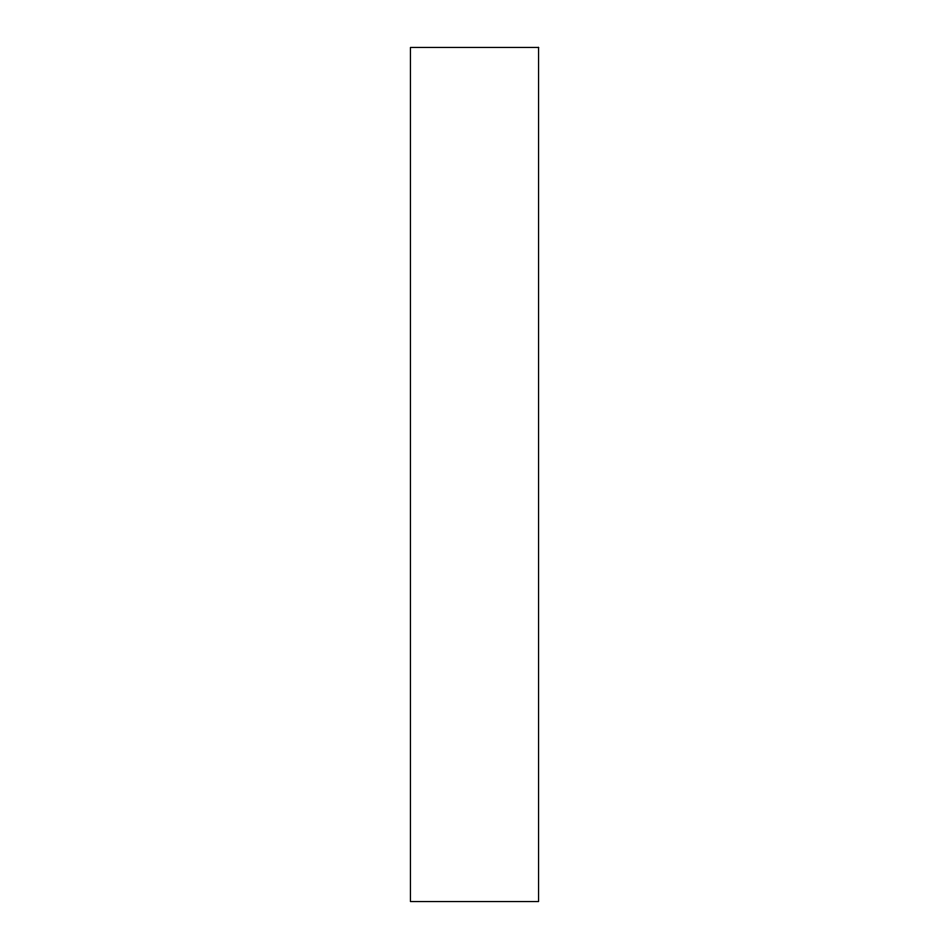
<?xml version="1.0" encoding="UTF-8"?>
<svg xmlns="http://www.w3.org/2000/svg" width="949" height="949" viewBox="0 0 949 949"><rect width="100%" height="100%" fill="white"/><g stroke="black" fill="none" stroke-linecap="round" stroke-linejoin="round"><path stroke-width="1.42" d="M538.558 47.45L410.442 47.45L410.442 901.55L538.558 901.55L538.558 47.45"/></g></svg>
